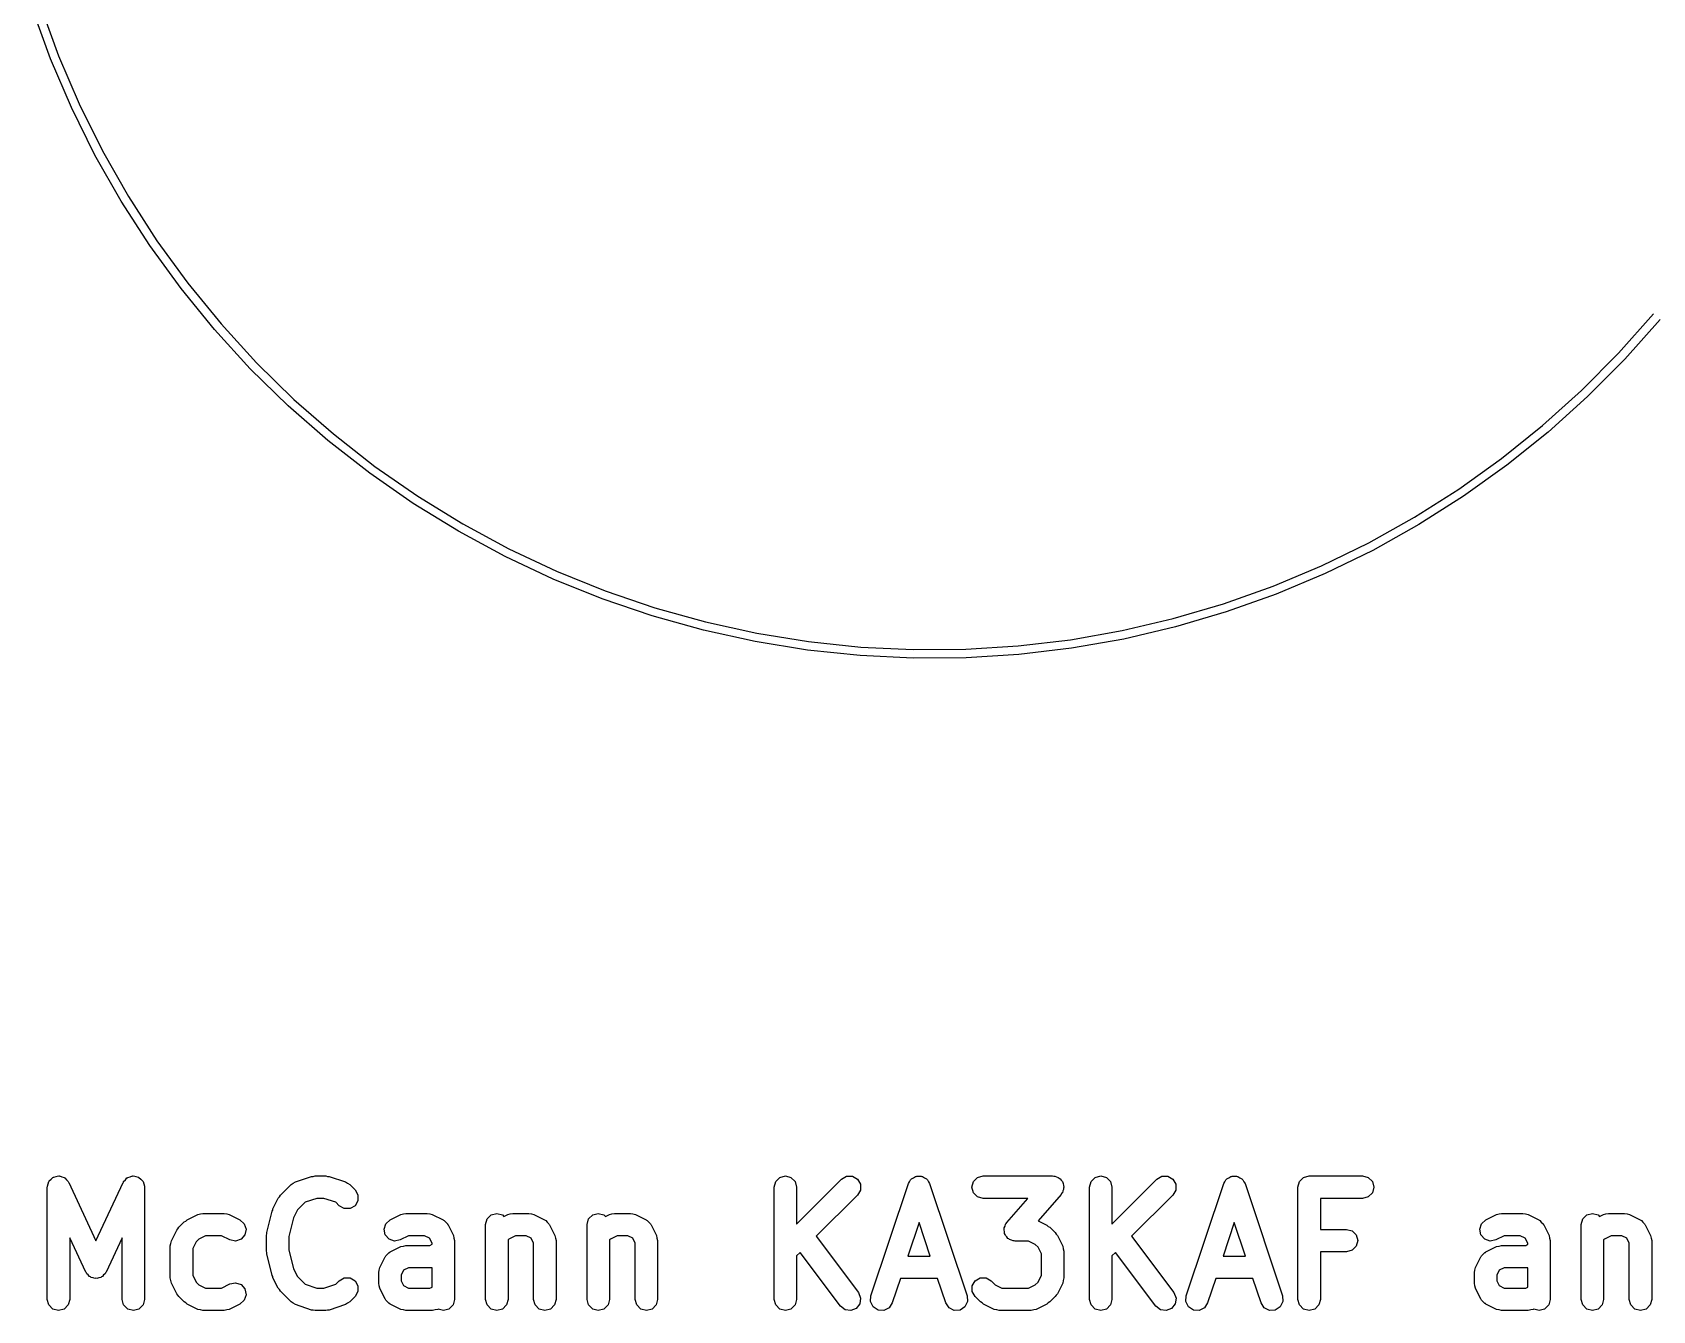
# Model space of a CAD drawing. Extents: x 77.3 to 150, y -138.2 to -51.5.
# Drawn here: x 92.3 to 113.95, y -137.74 to -120.65 of the extents above; entities that cross this region are included whole.
import ezdxf

# ---------------------------------------------------------------- set-up
doc = ezdxf.new("R2010")
doc.units = 0
doc.layers.add('BLACK', color=7, linetype='CONTINUOUS')

msp = doc.modelspace()

# ---------------------------------------------------------------- linework, layer by layer
at = {"layer": 'BLACK', "linetype": 'CONTINUOUS'}
for p, q in [((92.5424, -121.001), (92.3001, -120.336)), ((92.4093, -120.299), (92.6494, -120.959)), ((92.8214, -121.652), (92.5424, -121.001)), ((92.6494, -120.959), (92.9259, -121.604)), ((93.1364, -122.287), (92.8214, -121.652)), ((92.9259, -121.604), (93.238, -122.233)), ((93.4862, -122.903), (93.1364, -122.287)), ((93.238, -122.233), (93.5846, -122.843)), ((93.8699, -123.498), (93.4862, -122.903)), ((93.5846, -122.843), (93.9649, -123.433)), ((94.2863, -124.071), (93.8699, -123.498)), ((93.9649, -123.433), (94.3774, -124.001)), ((94.7339, -124.62), (94.2863, -124.071)), ((94.3774, -124.001), (94.821, -124.545)), ((113.498, -124.936), (113.964, -124.411)), ((114.052, -124.485), (113.582, -125.015)), ((95.2115, -125.143), (94.7339, -124.62)), ((94.821, -124.545), (95.2943, -125.063)), ((113.003, -125.434), (113.498, -124.936)), ((95.7176, -125.638), (95.2115, -125.143)), ((95.2943, -125.063), (95.7958, -125.554)), ((113.582, -125.015), (113.082, -125.517)), ((95.7958, -125.554), (96.3239, -126.016)), ((112.482, -125.904), (113.003, -125.434)), ((113.082, -125.517), (112.556, -125.991)), ((96.2505, -126.105), (95.7176, -125.638)), ((96.3239, -126.016), (96.877, -126.449)), ((111.935, -126.343), (112.482, -125.904)), ((112.556, -125.991), (112.004, -126.435)), ((96.8087, -126.541), (96.2505, -126.105)), ((96.877, -126.449), (97.4533, -126.849)), ((111.364, -126.752), (111.935, -126.343)), ((112.004, -126.435), (111.428, -126.847)), ((97.3903, -126.945), (96.8087, -126.541)), ((97.4533, -126.849), (98.0511, -127.217)), ((110.771, -127.128), (111.364, -126.752)), ((111.428, -126.847), (110.83, -127.227)), ((97.9936, -127.316), (97.3903, -126.945)), ((98.6167, -127.653), (97.9936, -127.316)), ((98.0511, -127.217), (98.6685, -127.551)), ((110.159, -127.47), (110.771, -127.128)), ((110.83, -127.227), (110.212, -127.572)), ((109.528, -127.778), (110.159, -127.47)), ((99.2576, -127.955), (98.6167, -127.653)), ((98.6685, -127.551), (99.3036, -127.85)), ((110.212, -127.572), (109.575, -127.883)), ((99.9143, -128.22), (99.2576, -127.955)), ((99.3036, -127.85), (99.9544, -128.112)), ((108.881, -128.05), (109.528, -127.778)), ((109.575, -127.883), (108.922, -128.157)), ((99.9544, -128.112), (100.619, -128.339)), ((108.219, -128.286), (108.881, -128.05)), ((108.922, -128.157), (108.255, -128.395)), ((100.585, -128.449), (99.9143, -128.22)), ((100.619, -128.339), (101.295, -128.527)), ((107.546, -128.484), (108.219, -128.286)), ((108.255, -128.395), (107.576, -128.595)), ((101.267, -128.639), (100.585, -128.449)), ((101.295, -128.527), (101.98, -128.678)), ((106.863, -128.644), (107.546, -128.484)), ((107.576, -128.595), (106.886, -128.757)), ((101.959, -128.791), (101.267, -128.639)), ((102.658, -128.904), (101.959, -128.791)), ((101.98, -128.678), (102.673, -128.79)), ((102.673, -128.79), (103.371, -128.864)), ((105.475, -128.849), (106.172, -128.766)), ((106.172, -128.766), (106.863, -128.644)), ((106.886, -128.757), (106.188, -128.88)), ((103.362, -128.978), (102.658, -128.904)), ((104.07, -129.013), (103.362, -128.978)), ((103.371, -128.864), (104.072, -128.898)), ((104.778, -129.008), (104.07, -129.013)), ((104.072, -128.898), (104.774, -128.893)), ((104.774, -128.893), (105.475, -128.849)), ((105.485, -128.964), (104.778, -129.008)), ((106.188, -128.88), (105.485, -128.964)), ((92.5262, -135.999), (92.5511, -135.978)), ((92.5511, -135.978), (92.5741, -135.955)), ((92.5741, -135.955), (92.5806, -135.953)), ((92.5806, -135.953), (92.5857, -135.949)), ((92.5857, -135.949), (92.6177, -135.943)), ((92.6177, -135.943), (92.6491, -135.935)), ((92.6491, -135.935), (92.6556, -135.936)), ((92.6556, -135.936), (92.6622, -135.935)), ((92.6622, -135.935), (92.6927, -135.946)), ((92.6927, -135.946), (92.7241, -135.955)), ((92.7241, -135.955), (92.7289, -135.959)), ((92.7289, -135.959), (92.7351, -135.962)), ((92.7351, -135.962), (92.756, -135.987)), ((93.5422, -135.987), (93.5631, -135.962)), ((93.5631, -135.962), (93.5694, -135.959)), ((93.5694, -135.959), (93.5741, -135.955)), ((93.5741, -135.955), (93.6055, -135.946)), ((93.6055, -135.946), (93.6361, -135.935)), ((93.6361, -135.935), (93.6427, -135.936)), ((93.6427, -135.936), (93.6491, -135.935)), ((93.6491, -135.935), (93.6805, -135.943)), ((93.6805, -135.943), (93.7126, -135.949)), ((93.7126, -135.949), (93.7177, -135.953)), ((93.7177, -135.953), (93.7241, -135.955)), ((93.7241, -135.955), (93.7471, -135.978)), ((93.7471, -135.978), (93.772, -135.999)), ((95.816, -136.014), (96.0303, -135.942)), ((96.0303, -135.942), (96.0544, -135.941)), ((96.0544, -135.941), (96.0777, -135.935)), ((96.0777, -135.935), (96.2206, -135.935)), ((96.2206, -135.935), (96.2439, -135.941)), ((96.2439, -135.941), (96.268, -135.942)), ((96.268, -135.942), (96.4823, -136.014)), ((102.234, -136.01), (102.288, -135.955)), ((102.288, -135.955), (102.363, -135.935)), ((102.363, -135.935), (102.438, -135.955)), ((102.438, -135.955), (102.493, -136.01)), ((102.513, -136.58), (103.115, -135.979)), ((103.115, -135.979), (103.182, -135.94)), ((103.182, -135.94), (103.259, -135.94)), ((103.259, -135.94), (103.327, -135.979)), ((103.327, -135.979), (103.365, -136.046)), ((104.037, -135.985), (104.045, -135.98)), ((104.045, -135.98), (104.05, -135.972)), ((104.05, -135.972), (104.077, -135.959)), ((104.077, -135.959), (104.102, -135.942)), ((104.102, -135.942), (104.111, -135.942)), ((104.111, -135.942), (104.119, -135.938)), ((104.119, -135.938), (104.149, -135.939)), ((104.149, -135.939), (104.179, -135.938)), ((104.179, -135.938), (104.187, -135.942)), ((104.187, -135.942), (104.197, -135.942)), ((104.197, -135.942), (104.222, -135.959)), ((104.222, -135.959), (104.249, -135.972)), ((104.249, -135.972), (104.254, -135.98)), ((104.254, -135.98), (104.261, -135.985)), ((104.876, -136.01), (104.931, -135.955)), ((104.931, -135.955), (105.006, -135.935)), ((105.006, -135.935), (105.935, -135.935)), ((105.935, -135.935), (105.949, -135.938)), ((105.949, -135.938), (105.964, -135.937)), ((105.964, -135.937), (105.986, -135.948)), ((105.986, -135.948), (106.01, -135.955)), ((106.01, -135.955), (106.02, -135.965)), ((106.02, -135.965), (106.034, -135.972)), ((106.034, -135.972), (106.047, -135.992)), ((106.448, -136.01), (106.503, -135.955)), ((106.503, -135.955), (106.578, -135.935)), ((106.578, -135.935), (106.653, -135.955)), ((106.653, -135.955), (106.708, -136.01)), ((106.728, -136.58), (107.329, -135.979)), ((107.329, -135.979), (107.396, -135.94)), ((107.396, -135.94), (107.474, -135.94)), ((107.474, -135.94), (107.541, -135.979)), ((107.541, -135.979), (107.58, -136.046)), ((108.251, -135.985), (108.259, -135.98)), ((108.259, -135.98), (108.264, -135.972)), ((108.264, -135.972), (108.291, -135.959)), ((108.291, -135.959), (108.316, -135.942)), ((108.316, -135.942), (108.325, -135.942)), ((108.325, -135.942), (108.333, -135.938)), ((108.333, -135.938), (108.363, -135.939)), ((108.363, -135.939), (108.393, -135.938)), ((108.393, -135.938), (108.402, -135.942)), ((108.402, -135.942), (108.411, -135.942)), ((108.411, -135.942), (108.436, -135.959)), ((108.436, -135.959), (108.463, -135.972)), ((108.463, -135.972), (108.468, -135.98)), ((108.468, -135.98), (108.476, -135.985)), ((109.234, -136.01), (109.288, -135.955)), ((109.288, -135.955), (109.363, -135.935)), ((109.363, -135.935), (110.078, -135.935)), ((110.078, -135.935), (110.153, -135.955)), ((110.153, -135.955), (110.208, -136.01)), ((92.4991, -136.085), (92.5009, -136.078)), ((92.4991, -137.585), (92.4991, -136.085)), ((92.4997, -136.072), (92.5108, -136.041)), ((92.5009, -136.078), (92.4997, -136.072)), ((92.5108, -136.041), (92.5192, -136.01)), ((92.5192, -136.01), (92.524, -136.005)), ((92.524, -136.005), (92.5262, -135.999)), ((92.756, -135.987), (92.779, -136.01)), ((92.779, -136.01), (92.7808, -136.016)), ((92.7808, -136.016), (92.7851, -136.021)), ((92.7851, -136.021), (93.1491, -136.801)), ((93.1491, -136.801), (93.5132, -136.021)), ((93.5132, -136.021), (93.5175, -136.016)), ((93.5175, -136.016), (93.5192, -136.01)), ((93.5192, -136.01), (93.5422, -135.987)), ((93.772, -135.999), (93.7743, -136.005)), ((93.7743, -136.005), (93.779, -136.01)), ((93.779, -136.01), (93.7875, -136.041)), ((93.7875, -136.041), (93.7986, -136.072)), ((93.7986, -136.072), (93.7974, -136.078)), ((93.7974, -136.078), (93.7991, -136.085)), ((93.7991, -136.085), (93.7991, -137.585)), ((95.6024, -136.214), (95.6145, -136.193)), ((95.6145, -136.193), (95.7574, -136.05)), ((95.7574, -136.05), (95.7872, -136.033)), ((95.7872, -136.033), (95.816, -136.014)), ((96.4823, -136.014), (96.5111, -136.033)), ((96.5111, -136.033), (96.5409, -136.05)), ((96.5409, -136.05), (96.6124, -136.121)), ((96.6124, -136.121), (96.6512, -136.189)), ((96.6512, -136.189), (96.6512, -136.266)), ((102.213, -136.085), (102.234, -136.01)), ((102.213, -137.585), (102.213, -136.085)), ((102.493, -136.01), (102.513, -136.085)), ((102.513, -136.085), (102.513, -136.58)), ((103.327, -136.191), (102.776, -136.742)), ((103.365, -136.123), (103.327, -136.191)), ((103.365, -136.046), (103.365, -136.123)), ((103.507, -137.537), (104.007, -136.037)), ((104.007, -136.037), (104.023, -136.012)), ((104.023, -136.012), (104.037, -135.985)), ((104.261, -135.985), (104.275, -136.012)), ((104.275, -136.012), (104.291, -136.037)), ((104.291, -136.037), (104.791, -137.537)), ((104.856, -136.085), (104.876, -136.01)), ((104.876, -136.16), (104.856, -136.085)), ((104.931, -136.214), (104.876, -136.16)), ((106.048, -136.183), (105.741, -136.534)), ((106.047, -135.992), (106.065, -136.01)), ((106.054, -136.17), (106.048, -136.183)), ((106.065, -136.16), (106.054, -136.17)), ((106.065, -136.01), (106.069, -136.024)), ((106.071, -136.136), (106.065, -136.16)), ((106.069, -136.024), (106.077, -136.036)), ((106.082, -136.114), (106.071, -136.136)), ((106.077, -136.036), (106.078, -136.061)), ((106.078, -136.061), (106.085, -136.085)), ((106.085, -136.085), (106.081, -136.099)), ((106.081, -136.099), (106.082, -136.114)), ((106.428, -136.085), (106.448, -136.01)), ((106.428, -137.585), (106.428, -136.085)), ((106.708, -136.01), (106.728, -136.085)), ((106.728, -136.085), (106.728, -136.58)), ((107.541, -136.191), (106.99, -136.742)), ((107.58, -136.123), (107.541, -136.191)), ((107.58, -136.046), (107.58, -136.123)), ((107.721, -137.537), (108.221, -136.037)), ((108.221, -136.037), (108.238, -136.012)), ((108.238, -136.012), (108.251, -135.985)), ((108.476, -135.985), (108.489, -136.012)), ((108.489, -136.012), (108.506, -136.037)), ((108.506, -136.037), (109.006, -137.537)), ((109.213, -136.085), (109.234, -136.01)), ((109.213, -137.585), (109.213, -136.085)), ((110.208, -136.16), (110.153, -136.214)), ((110.208, -136.01), (110.228, -136.085)), ((110.228, -136.085), (110.208, -136.16)), ((95.4322, -136.691), (95.5036, -136.405)), ((95.5036, -136.405), (95.5117, -136.391)), ((95.5117, -136.391), (95.515, -136.375)), ((95.515, -136.375), (95.5864, -136.232)), ((95.5864, -136.232), (95.6024, -136.214)), ((95.8438, -136.388), (95.7907, -136.494)), ((95.9445, -136.287), (95.8438, -136.388)), ((96.1021, -136.235), (95.9445, -136.287)), ((96.1962, -136.235), (96.1021, -136.235)), ((96.3538, -136.287), (96.1962, -136.235)), ((96.4002, -136.333), (96.3538, -136.287)), ((96.4675, -136.372), (96.4002, -136.333)), ((96.5451, -136.372), (96.4675, -136.372)), ((96.6124, -136.333), (96.5451, -136.372)), ((96.6512, -136.266), (96.6124, -136.333)), ((105.006, -136.235), (104.931, -136.214)), ((105.604, -136.235), (105.006, -136.235)), ((105.322, -136.557), (105.604, -136.235)), ((110.078, -136.235), (109.513, -136.235)), ((109.513, -136.235), (109.513, -136.649)), ((110.153, -136.214), (110.078, -136.235)), ((94.2453, -136.642), (94.2574, -136.621)), ((94.2574, -136.621), (94.3288, -136.55)), ((94.3288, -136.55), (94.3497, -136.538)), ((94.3497, -136.538), (94.3678, -136.522)), ((94.3678, -136.522), (94.5106, -136.45)), ((94.5106, -136.45), (94.5444, -136.443)), ((94.5444, -136.443), (94.5777, -136.435)), ((94.5777, -136.435), (94.8634, -136.435)), ((94.8634, -136.435), (94.8967, -136.443)), ((94.8967, -136.443), (94.9305, -136.45)), ((94.9305, -136.45), (95.0734, -136.522)), ((95.0734, -136.522), (95.1315, -136.573)), ((95.1315, -136.573), (95.156, -136.647)), ((95.7907, -136.494), (95.7277, -136.746)), ((96.9994, -136.647), (97.024, -136.573)), ((97.024, -136.573), (97.0821, -136.522)), ((97.0821, -136.522), (97.2249, -136.45)), ((97.2249, -136.45), (97.2587, -136.443)), ((97.2587, -136.443), (97.292, -136.435)), ((97.292, -136.435), (97.5777, -136.435)), ((97.5777, -136.435), (97.611, -136.443)), ((97.611, -136.443), (97.6448, -136.45)), ((97.6448, -136.45), (97.7877, -136.522)), ((97.7877, -136.522), (97.7945, -136.528)), ((97.7945, -136.528), (97.8032, -136.531)), ((97.8032, -136.531), (97.8232, -136.553)), ((97.8232, -136.553), (97.8457, -136.573)), ((97.8457, -136.573), (97.8486, -136.582)), ((97.8486, -136.582), (97.8547, -136.589)), ((97.8547, -136.589), (97.9262, -136.732)), ((98.3563, -136.585), (98.3764, -136.51)), ((98.3563, -137.585), (98.3563, -136.585)), ((98.3764, -136.51), (98.4313, -136.455)), ((98.4313, -136.455), (98.5063, -136.435)), ((98.5063, -136.435), (98.5813, -136.455)), ((98.5813, -136.455), (98.6025, -136.476)), ((98.6025, -136.476), (98.6535, -136.45)), ((98.6535, -136.45), (98.6873, -136.443)), ((98.6873, -136.443), (98.7206, -136.435)), ((98.7206, -136.435), (98.9349, -136.435)), ((98.9349, -136.435), (98.9682, -136.443)), ((98.9682, -136.443), (99.0019, -136.45)), ((99.0019, -136.45), (99.1448, -136.522)), ((99.1448, -136.522), (99.1517, -136.528)), ((99.1517, -136.528), (99.1604, -136.531)), ((99.1604, -136.531), (99.1804, -136.553)), ((99.1804, -136.553), (99.2029, -136.573)), ((99.2029, -136.573), (99.2058, -136.582)), ((99.2058, -136.582), (99.2119, -136.589)), ((99.2119, -136.589), (99.2833, -136.732)), ((99.7134, -136.585), (99.7335, -136.51)), ((99.7134, -137.585), (99.7134, -136.585)), ((99.7335, -136.51), (99.7884, -136.455)), ((99.7884, -136.455), (99.8634, -136.435)), ((99.8634, -136.435), (99.9384, -136.455)), ((99.9384, -136.455), (99.9597, -136.476)), ((99.9597, -136.476), (100.011, -136.45)), ((100.011, -136.45), (100.044, -136.443)), ((100.044, -136.443), (100.078, -136.435)), ((100.078, -136.435), (100.292, -136.435)), ((100.292, -136.435), (100.325, -136.443)), ((100.325, -136.443), (100.359, -136.45)), ((100.359, -136.45), (100.502, -136.522)), ((100.502, -136.522), (100.509, -136.528)), ((100.509, -136.528), (100.518, -136.531)), ((100.518, -136.531), (100.537, -136.553)), ((100.537, -136.553), (100.56, -136.573)), ((100.56, -136.573), (100.563, -136.582)), ((100.563, -136.582), (100.569, -136.589)), ((100.569, -136.589), (100.64, -136.732)), ((104.149, -136.559), (104, -137.006)), ((104.298, -137.006), (104.149, -136.559)), ((105.288, -136.627), (105.299, -136.605)), ((105.289, -136.642), (105.288, -136.627)), ((105.299, -136.605), (105.305, -136.581)), ((105.305, -136.581), (105.315, -136.571)), ((105.315, -136.571), (105.322, -136.557)), ((105.741, -136.534), (105.859, -136.593)), ((105.859, -136.593), (105.877, -136.609)), ((105.877, -136.609), (105.898, -136.621)), ((105.898, -136.621), (105.969, -136.693)), ((108.363, -136.559), (108.214, -137.006)), ((108.512, -137.006), (108.363, -136.559)), ((111.642, -136.647), (111.667, -136.573)), ((111.667, -136.573), (111.725, -136.522)), ((111.725, -136.522), (111.868, -136.45)), ((111.868, -136.45), (111.902, -136.443)), ((111.902, -136.443), (111.935, -136.435)), ((111.935, -136.435), (112.221, -136.435)), ((112.221, -136.435), (112.254, -136.443)), ((112.254, -136.443), (112.288, -136.45)), ((112.288, -136.45), (112.431, -136.522)), ((112.431, -136.522), (112.437, -136.528)), ((112.437, -136.528), (112.446, -136.531)), ((112.446, -136.531), (112.466, -136.553)), ((112.466, -136.553), (112.489, -136.573)), ((112.489, -136.573), (112.492, -136.582)), ((112.492, -136.582), (112.498, -136.589)), ((112.498, -136.589), (112.569, -136.732)), ((112.999, -136.585), (113.019, -136.51)), ((112.999, -137.585), (112.999, -136.585)), ((113.019, -136.51), (113.074, -136.455)), ((113.074, -136.455), (113.149, -136.435)), ((113.149, -136.435), (113.224, -136.455)), ((113.224, -136.455), (113.245, -136.476)), ((113.245, -136.476), (113.296, -136.45)), ((113.296, -136.45), (113.33, -136.443)), ((113.33, -136.443), (113.363, -136.435)), ((113.363, -136.435), (113.578, -136.435)), ((113.578, -136.435), (113.611, -136.443)), ((113.611, -136.443), (113.645, -136.45)), ((113.645, -136.45), (113.788, -136.522)), ((113.788, -136.522), (113.795, -136.528)), ((113.795, -136.528), (113.803, -136.531)), ((113.803, -136.531), (113.823, -136.553)), ((113.823, -136.553), (113.846, -136.573)), ((113.846, -136.573), (113.849, -136.582)), ((113.849, -136.582), (113.855, -136.589)), ((113.855, -136.589), (113.926, -136.732)), ((93.0132, -137.219), (92.7991, -136.761)), ((92.7991, -136.761), (92.7991, -137.585)), ((93.4991, -136.761), (93.2851, -137.219)), ((93.4991, -137.585), (93.4991, -136.761)), ((94.142, -136.87), (94.1509, -136.837)), ((94.1509, -136.837), (94.1578, -136.803)), ((94.1578, -136.803), (94.2293, -136.66)), ((94.2293, -136.66), (94.2453, -136.642)), ((94.4867, -136.816), (94.442, -136.906)), ((94.5237, -136.779), (94.4867, -136.816)), ((94.6131, -136.735), (94.5237, -136.779)), ((94.828, -136.735), (94.6131, -136.735)), ((94.9392, -136.79), (94.828, -136.735)), ((95.0153, -136.806), (94.9392, -136.79)), ((95.0889, -136.781), (95.0153, -136.806)), ((95.1404, -136.723), (95.0889, -136.781)), ((95.156, -136.647), (95.1404, -136.723)), ((95.4277, -136.727), (95.4325, -136.71)), ((95.4277, -136.942), (95.4277, -136.727)), ((95.4325, -136.71), (95.4322, -136.691)), ((95.7277, -136.746), (95.7277, -136.923)), ((97.015, -136.723), (96.9994, -136.647)), ((97.0665, -136.781), (97.015, -136.723)), ((97.1402, -136.806), (97.0665, -136.781)), ((97.2162, -136.79), (97.1402, -136.806)), ((97.3274, -136.735), (97.2162, -136.79)), ((97.5423, -136.735), (97.3274, -136.735)), ((97.6088, -136.768), (97.5423, -136.735)), ((97.642, -136.834), (97.6088, -136.768)), ((97.642, -136.849), (97.642, -136.834)), ((97.9262, -136.732), (97.9331, -136.766)), ((97.9331, -136.766), (97.942, -136.799)), ((97.942, -136.799), (97.942, -137.585)), ((98.6666, -136.779), (98.6563, -136.79)), ((98.6563, -136.79), (98.6563, -137.585)), ((98.756, -136.735), (98.6666, -136.779)), ((98.8994, -136.735), (98.756, -136.735)), ((98.9659, -136.768), (98.8994, -136.735)), ((98.9991, -136.834), (98.9659, -136.768)), ((98.9991, -137.585), (98.9991, -136.834)), ((99.2833, -136.732), (99.2902, -136.766)), ((99.2902, -136.766), (99.2991, -136.799)), ((99.2991, -136.799), (99.2991, -137.585)), ((100.024, -136.779), (100.013, -136.79)), ((100.013, -136.79), (100.013, -137.585)), ((100.113, -136.735), (100.024, -136.779)), ((100.257, -136.735), (100.113, -136.735)), ((100.323, -136.768), (100.257, -136.735)), ((100.356, -136.834), (100.323, -136.768)), ((100.356, -137.585), (100.356, -136.834)), ((100.64, -136.732), (100.647, -136.766)), ((100.647, -136.766), (100.656, -136.799)), ((100.656, -136.799), (100.656, -137.585)), ((102.776, -136.742), (103.341, -137.495)), ((105.285, -136.656), (105.289, -136.642)), ((105.291, -136.68), (105.285, -136.656)), ((105.293, -136.704), (105.291, -136.68)), ((105.301, -136.717), (105.293, -136.704)), ((105.305, -136.731), (105.301, -136.717)), ((105.322, -136.748), (105.305, -136.731)), ((105.336, -136.769), (105.322, -136.748)), ((105.349, -136.775), (105.336, -136.769)), ((105.36, -136.786), (105.349, -136.775)), ((105.384, -136.792), (105.36, -136.786)), ((105.406, -136.803), (105.384, -136.792)), ((105.421, -136.802), (105.406, -136.803)), ((105.435, -136.806), (105.421, -136.802)), ((105.614, -136.806), (105.435, -136.806)), ((105.703, -136.851), (105.614, -136.806)), ((105.969, -136.693), (105.982, -136.714)), ((105.982, -136.714), (105.998, -136.732)), ((105.998, -136.732), (106.069, -136.875)), ((106.99, -136.742), (107.555, -137.495)), ((109.513, -136.649), (109.863, -136.649)), ((109.863, -136.649), (109.938, -136.669)), ((109.938, -136.669), (109.993, -136.724)), ((109.993, -136.724), (110.013, -136.799)), ((110.013, -136.799), (109.993, -136.874)), ((111.658, -136.723), (111.642, -136.647)), ((111.709, -136.781), (111.658, -136.723)), ((111.783, -136.806), (111.709, -136.781)), ((111.859, -136.79), (111.783, -136.806)), ((111.97, -136.735), (111.859, -136.79)), ((112.185, -136.735), (111.97, -136.735)), ((112.252, -136.768), (112.185, -136.735)), ((112.285, -136.834), (112.252, -136.768)), ((112.285, -136.849), (112.285, -136.834)), ((112.569, -136.732), (112.576, -136.766)), ((112.576, -136.766), (112.585, -136.799)), ((112.585, -136.799), (112.585, -137.585)), ((113.309, -136.779), (113.299, -136.79)), ((113.299, -136.79), (113.299, -137.585)), ((113.399, -136.735), (113.309, -136.779)), ((113.542, -136.735), (113.399, -136.735)), ((113.609, -136.768), (113.542, -136.735)), ((113.642, -136.834), (113.609, -136.768)), ((113.642, -137.585), (113.642, -136.834)), ((113.926, -136.732), (113.933, -136.766)), ((113.933, -136.766), (113.942, -136.799)), ((113.942, -136.799), (113.942, -137.585)), ((94.142, -137.299), (94.142, -136.87)), ((94.442, -136.906), (94.442, -137.263)), ((95.4325, -136.96), (95.4277, -136.942)), ((95.4322, -136.978), (95.4325, -136.96)), ((95.5036, -137.264), (95.4322, -136.978)), ((95.7277, -136.923), (95.7907, -137.175)), ((96.9436, -137.16), (97.015, -137.017)), ((97.015, -137.017), (97.0211, -137.011)), ((97.0211, -137.011), (97.024, -137.002)), ((97.024, -137.002), (97.0465, -136.982)), ((97.0465, -136.982), (97.0665, -136.959)), ((97.0665, -136.959), (97.0752, -136.956)), ((97.0752, -136.956), (97.0821, -136.95)), ((97.0821, -136.95), (97.2249, -136.879)), ((97.2249, -136.879), (97.2587, -136.872)), ((97.2587, -136.872), (97.292, -136.863)), ((97.292, -136.863), (97.6137, -136.863)), ((97.6137, -136.863), (97.642, -136.849)), ((102.561, -136.956), (102.513, -137.004)), ((102.513, -137.004), (102.513, -137.585)), ((103.101, -137.675), (102.561, -136.956)), ((104, -137.006), (104.298, -137.006)), ((105.74, -136.888), (105.703, -136.851)), ((105.785, -136.977), (105.74, -136.888)), ((105.785, -137.263), (105.785, -136.977)), ((106.069, -136.875), (106.076, -136.908)), ((106.076, -136.908), (106.085, -136.942)), ((106.085, -136.942), (106.085, -137.299)), ((106.776, -136.956), (106.728, -137.004)), ((106.728, -137.004), (106.728, -137.585)), ((107.315, -137.675), (106.776, -136.956)), ((108.214, -137.006), (108.512, -137.006)), ((109.863, -136.949), (109.513, -136.949)), ((109.513, -136.949), (109.513, -137.585)), ((109.938, -136.929), (109.863, -136.949)), ((109.993, -136.874), (109.938, -136.929)), ((111.586, -137.16), (111.658, -137.017)), ((111.658, -137.017), (111.664, -137.011)), ((111.664, -137.011), (111.667, -137.002)), ((111.667, -137.002), (111.689, -136.982)), ((111.689, -136.982), (111.709, -136.959)), ((111.709, -136.959), (111.718, -136.956)), ((111.718, -136.956), (111.725, -136.95)), ((111.725, -136.95), (111.868, -136.879)), ((111.868, -136.879), (111.902, -136.872)), ((111.902, -136.872), (111.935, -136.863)), ((111.935, -136.863), (112.257, -136.863)), ((112.257, -136.863), (112.285, -136.849)), ((93.0217, -137.23), (93.0132, -137.219)), ((93.0262, -137.242), (93.0217, -137.23)), ((93.0463, -137.259), (93.0262, -137.242)), ((93.0631, -137.279), (93.0463, -137.259)), ((93.0756, -137.283), (93.0631, -137.279)), ((93.2351, -137.279), (93.2227, -137.283)), ((93.252, -137.259), (93.2351, -137.279)), ((93.272, -137.242), (93.252, -137.259)), ((93.2766, -137.23), (93.272, -137.242)), ((93.2851, -137.219), (93.2766, -137.23)), ((94.442, -137.263), (94.4867, -137.353)), ((95.5117, -137.278), (95.5036, -137.264)), ((95.515, -137.295), (95.5117, -137.278)), ((95.7907, -137.175), (95.8438, -137.281)), ((96.9277, -137.227), (96.9366, -137.194)), ((96.9277, -137.37), (96.9277, -137.227)), ((96.9366, -137.194), (96.9436, -137.16)), ((97.2609, -137.196), (97.2277, -137.263)), ((97.2277, -137.263), (97.2277, -137.335)), ((97.3274, -137.163), (97.2609, -137.196)), ((97.642, -137.163), (97.3274, -137.163)), ((97.642, -137.42), (97.642, -137.163)), ((105.74, -137.353), (105.785, -137.263)), ((111.571, -137.227), (111.579, -137.194)), ((111.571, -137.37), (111.571, -137.227)), ((111.579, -137.194), (111.586, -137.16)), ((111.904, -137.196), (111.871, -137.263)), ((111.871, -137.263), (111.871, -137.335)), ((111.97, -137.163), (111.904, -137.196)), ((112.285, -137.163), (111.97, -137.163)), ((112.285, -137.42), (112.285, -137.163)), ((93.0857, -137.292), (93.0756, -137.283)), ((93.1115, -137.296), (93.0857, -137.292)), ((93.1361, -137.305), (93.1115, -137.296)), ((93.1491, -137.303), (93.1361, -137.305)), ((93.1622, -137.305), (93.1491, -137.303)), ((93.1868, -137.296), (93.1622, -137.305)), ((93.2126, -137.292), (93.1868, -137.296)), ((93.2227, -137.283), (93.2126, -137.292)), ((94.1509, -137.332), (94.142, -137.299)), ((94.1578, -137.366), (94.1509, -137.332)), ((94.2293, -137.509), (94.1578, -137.366)), ((94.4867, -137.353), (94.5237, -137.39)), ((94.5237, -137.39), (94.6131, -137.435)), ((94.6131, -137.435), (94.828, -137.435)), ((94.828, -137.435), (94.9392, -137.379)), ((94.9392, -137.379), (95.0153, -137.363)), ((95.0153, -137.363), (95.0889, -137.388)), ((95.0889, -137.388), (95.1404, -137.446)), ((95.1404, -137.446), (95.156, -137.522)), ((95.5864, -137.437), (95.515, -137.295)), ((95.6024, -137.455), (95.5864, -137.437)), ((95.6145, -137.476), (95.6024, -137.455)), ((95.7574, -137.619), (95.6145, -137.476)), ((95.8438, -137.281), (95.9445, -137.382)), ((95.9445, -137.382), (96.1021, -137.435)), ((96.1021, -137.435), (96.1962, -137.435)), ((96.1962, -137.435), (96.3538, -137.382)), ((96.3538, -137.382), (96.4002, -137.336)), ((96.4002, -137.336), (96.4675, -137.297)), ((96.4675, -137.297), (96.5451, -137.297)), ((96.5451, -137.297), (96.6124, -137.336)), ((96.6124, -137.336), (96.6512, -137.403)), ((96.6512, -137.481), (96.6124, -137.548)), ((96.6512, -137.403), (96.6512, -137.481)), ((96.9366, -137.404), (96.9277, -137.37)), ((96.9436, -137.437), (96.9366, -137.404)), ((97.015, -137.58), (96.9436, -137.437)), ((97.2277, -137.335), (97.2609, -137.401)), ((97.2609, -137.401), (97.3274, -137.435)), ((97.3274, -137.435), (97.6137, -137.435)), ((97.6137, -137.435), (97.642, -137.42)), ((103.341, -137.495), (103.369, -137.567)), ((103.9, -137.306), (103.791, -137.632)), ((104.398, -137.306), (103.9, -137.306)), ((104.507, -137.632), (104.398, -137.306)), ((104.861, -137.403), (104.9, -137.336)), ((104.861, -137.481), (104.861, -137.403)), ((104.9, -137.548), (104.861, -137.481)), ((104.9, -137.336), (104.967, -137.297)), ((104.967, -137.297), (105.045, -137.297)), ((105.045, -137.297), (105.112, -137.336)), ((105.112, -137.336), (105.167, -137.39)), ((105.167, -137.39), (105.256, -137.435)), ((105.256, -137.435), (105.614, -137.435)), ((105.614, -137.435), (105.703, -137.39)), ((105.703, -137.39), (105.74, -137.353)), ((106.069, -137.366), (105.998, -137.509)), ((106.076, -137.332), (106.069, -137.366)), ((106.085, -137.299), (106.076, -137.332)), ((107.555, -137.495), (107.584, -137.567)), ((108.114, -137.306), (108.006, -137.632)), ((108.612, -137.306), (108.114, -137.306)), ((108.721, -137.632), (108.612, -137.306)), ((111.579, -137.404), (111.571, -137.37)), ((111.586, -137.437), (111.579, -137.404)), ((111.658, -137.58), (111.586, -137.437)), ((111.871, -137.335), (111.904, -137.401)), ((111.904, -137.401), (111.97, -137.435)), ((111.97, -137.435), (112.257, -137.435)), ((112.257, -137.435), (112.285, -137.42)), ((92.5192, -137.66), (92.4991, -137.585)), ((92.5741, -137.714), (92.5192, -137.66)), ((92.779, -137.66), (92.7241, -137.714)), ((92.7991, -137.585), (92.779, -137.66)), ((93.5192, -137.66), (93.4991, -137.585)), ((93.5741, -137.714), (93.5192, -137.66)), ((93.779, -137.66), (93.7241, -137.714)), ((93.7991, -137.585), (93.779, -137.66)), ((94.2453, -137.527), (94.2293, -137.509)), ((94.2574, -137.548), (94.2453, -137.527)), ((94.3288, -137.619), (94.2574, -137.548)), ((94.3497, -137.631), (94.3288, -137.619)), ((94.3678, -137.647), (94.3497, -137.631)), ((94.5106, -137.719), (94.3678, -137.647)), ((95.0734, -137.647), (94.9305, -137.719)), ((95.1315, -137.596), (95.0734, -137.647)), ((95.156, -137.522), (95.1315, -137.596)), ((95.7872, -137.636), (95.7574, -137.619)), ((95.816, -137.655), (95.7872, -137.636)), ((96.0303, -137.727), (95.816, -137.655)), ((96.4823, -137.655), (96.268, -137.727)), ((96.5111, -137.636), (96.4823, -137.655)), ((96.5409, -137.619), (96.5111, -137.636)), ((96.6124, -137.548), (96.5409, -137.619)), ((97.0211, -137.587), (97.015, -137.58)), ((97.024, -137.596), (97.0211, -137.587)), ((97.0465, -137.616), (97.024, -137.596)), ((97.0665, -137.638), (97.0465, -137.616)), ((97.0752, -137.641), (97.0665, -137.638)), ((97.0821, -137.647), (97.0752, -137.641)), ((97.2249, -137.719), (97.0821, -137.647)), ((97.9219, -137.66), (97.867, -137.714)), ((97.942, -137.585), (97.9219, -137.66)), ((98.3764, -137.66), (98.3563, -137.585)), ((98.4313, -137.714), (98.3764, -137.66)), ((98.6362, -137.66), (98.5813, -137.714)), ((98.6563, -137.585), (98.6362, -137.66)), ((99.0192, -137.66), (98.9991, -137.585)), ((99.0741, -137.714), (99.0192, -137.66)), ((99.279, -137.66), (99.2241, -137.714)), ((99.2991, -137.585), (99.279, -137.66)), ((99.7335, -137.66), (99.7134, -137.585)), ((99.7884, -137.714), (99.7335, -137.66)), ((99.9933, -137.66), (99.9384, -137.714)), ((100.013, -137.585), (99.9933, -137.66)), ((100.376, -137.66), (100.356, -137.585)), ((100.431, -137.714), (100.376, -137.66)), ((100.636, -137.66), (100.581, -137.714)), ((100.656, -137.585), (100.636, -137.66)), ((102.234, -137.66), (102.213, -137.585)), ((102.288, -137.714), (102.234, -137.66)), ((102.493, -137.66), (102.438, -137.714)), ((102.513, -137.585), (102.493, -137.66)), ((103.162, -137.723), (103.101, -137.675)), ((103.311, -137.705), (103.239, -137.733)), ((103.359, -137.643), (103.311, -137.705)), ((103.369, -137.567), (103.359, -137.643)), ((103.502, -137.615), (103.507, -137.537)), ((103.537, -137.684), (103.502, -137.615)), ((103.602, -137.727), (103.537, -137.684)), ((103.749, -137.697), (103.679, -137.732)), ((103.791, -137.632), (103.749, -137.697)), ((104.55, -137.697), (104.507, -137.632)), ((104.619, -137.732), (104.55, -137.697)), ((104.761, -137.684), (104.697, -137.727)), ((104.796, -137.615), (104.761, -137.684)), ((104.791, -137.537), (104.796, -137.615)), ((104.972, -137.619), (104.9, -137.548)), ((104.993, -137.631), (104.972, -137.619)), ((105.011, -137.647), (104.993, -137.631)), ((105.153, -137.719), (105.011, -137.647)), ((105.859, -137.647), (105.716, -137.719)), ((105.877, -137.631), (105.859, -137.647)), ((105.898, -137.619), (105.877, -137.631)), ((105.969, -137.548), (105.898, -137.619)), ((105.982, -137.527), (105.969, -137.548)), ((105.998, -137.509), (105.982, -137.527)), ((106.448, -137.66), (106.428, -137.585)), ((106.503, -137.714), (106.448, -137.66)), ((106.708, -137.66), (106.653, -137.714)), ((106.728, -137.585), (106.708, -137.66)), ((107.376, -137.723), (107.315, -137.675)), ((107.525, -137.705), (107.453, -137.733)), ((107.573, -137.643), (107.525, -137.705)), ((107.584, -137.567), (107.573, -137.643)), ((107.716, -137.615), (107.721, -137.537)), ((107.751, -137.684), (107.716, -137.615)), ((107.816, -137.727), (107.751, -137.684)), ((107.963, -137.697), (107.893, -137.732)), ((108.006, -137.632), (107.963, -137.697)), ((108.764, -137.697), (108.721, -137.632)), ((108.833, -137.732), (108.764, -137.697)), ((108.976, -137.684), (108.911, -137.727)), ((109.01, -137.615), (108.976, -137.684)), ((109.006, -137.537), (109.01, -137.615)), ((109.234, -137.66), (109.213, -137.585)), ((109.288, -137.714), (109.234, -137.66)), ((109.493, -137.66), (109.438, -137.714)), ((109.513, -137.585), (109.493, -137.66)), ((111.664, -137.587), (111.658, -137.58)), ((111.667, -137.596), (111.664, -137.587)), ((111.689, -137.616), (111.667, -137.596)), ((111.709, -137.638), (111.689, -137.616)), ((111.718, -137.641), (111.709, -137.638)), ((111.725, -137.647), (111.718, -137.641)), ((111.868, -137.719), (111.725, -137.647)), ((112.565, -137.66), (112.51, -137.714)), ((112.585, -137.585), (112.565, -137.66)), ((113.019, -137.66), (112.999, -137.585)), ((113.074, -137.714), (113.019, -137.66)), ((113.279, -137.66), (113.224, -137.714)), ((113.299, -137.585), (113.279, -137.66)), ((113.662, -137.66), (113.642, -137.585)), ((113.717, -137.714), (113.662, -137.66)), ((113.922, -137.66), (113.867, -137.714)), ((113.942, -137.585), (113.922, -137.66)), ((92.6491, -137.735), (92.5741, -137.714)), ((92.7241, -137.714), (92.6491, -137.735)), ((93.6491, -137.735), (93.5741, -137.714)), ((93.7241, -137.714), (93.6491, -137.735)), ((94.5444, -137.726), (94.5106, -137.719)), ((94.5777, -137.735), (94.5444, -137.726)), ((94.8634, -137.735), (94.5777, -137.735)), ((94.8967, -137.726), (94.8634, -137.735)), ((94.9305, -137.719), (94.8967, -137.726)), ((96.0544, -137.728), (96.0303, -137.727)), ((96.0777, -137.735), (96.0544, -137.728)), ((96.2206, -137.735), (96.0777, -137.735)), ((96.2439, -137.728), (96.2206, -137.735)), ((96.268, -137.727), (96.2439, -137.728)), ((97.2587, -137.726), (97.2249, -137.719)), ((97.292, -137.735), (97.2587, -137.726)), ((97.6491, -137.735), (97.292, -137.735)), ((97.6824, -137.726), (97.6491, -137.735)), ((97.7162, -137.719), (97.6824, -137.726)), ((97.722, -137.716), (97.7162, -137.719)), ((97.792, -137.735), (97.722, -137.716)), ((97.867, -137.714), (97.792, -137.735)), ((98.5063, -137.735), (98.4313, -137.714)), ((98.5813, -137.714), (98.5063, -137.735)), ((99.1491, -137.735), (99.0741, -137.714)), ((99.2241, -137.714), (99.1491, -137.735)), ((99.8634, -137.735), (99.7884, -137.714)), ((99.9384, -137.714), (99.8634, -137.735)), ((100.506, -137.735), (100.431, -137.714)), ((100.581, -137.714), (100.506, -137.735)), ((102.363, -137.735), (102.288, -137.714)), ((102.438, -137.714), (102.363, -137.735)), ((103.239, -137.733), (103.162, -137.723)), ((103.679, -137.732), (103.602, -137.727)), ((104.697, -137.727), (104.619, -137.732)), ((105.187, -137.726), (105.153, -137.719)), ((105.221, -137.735), (105.187, -137.726)), ((105.649, -137.735), (105.221, -137.735)), ((105.682, -137.726), (105.649, -137.735)), ((105.716, -137.719), (105.682, -137.726)), ((106.578, -137.735), (106.503, -137.714)), ((106.653, -137.714), (106.578, -137.735)), ((107.453, -137.733), (107.376, -137.723)), ((107.893, -137.732), (107.816, -137.727)), ((108.911, -137.727), (108.833, -137.732)), ((109.363, -137.735), (109.288, -137.714)), ((109.438, -137.714), (109.363, -137.735)), ((111.902, -137.726), (111.868, -137.719)), ((111.935, -137.735), (111.902, -137.726)), ((112.292, -137.735), (111.935, -137.735)), ((112.325, -137.726), (112.292, -137.735)), ((112.359, -137.719), (112.325, -137.726)), ((112.365, -137.716), (112.359, -137.719)), ((112.435, -137.735), (112.365, -137.716)), ((112.51, -137.714), (112.435, -137.735)), ((113.149, -137.735), (113.074, -137.714)), ((113.224, -137.714), (113.149, -137.735)), ((113.792, -137.735), (113.717, -137.714)), ((113.867, -137.714), (113.792, -137.735))]:
    msp.add_line(p, q, dxfattribs=at)

doc.saveas('drawing.dxf')
